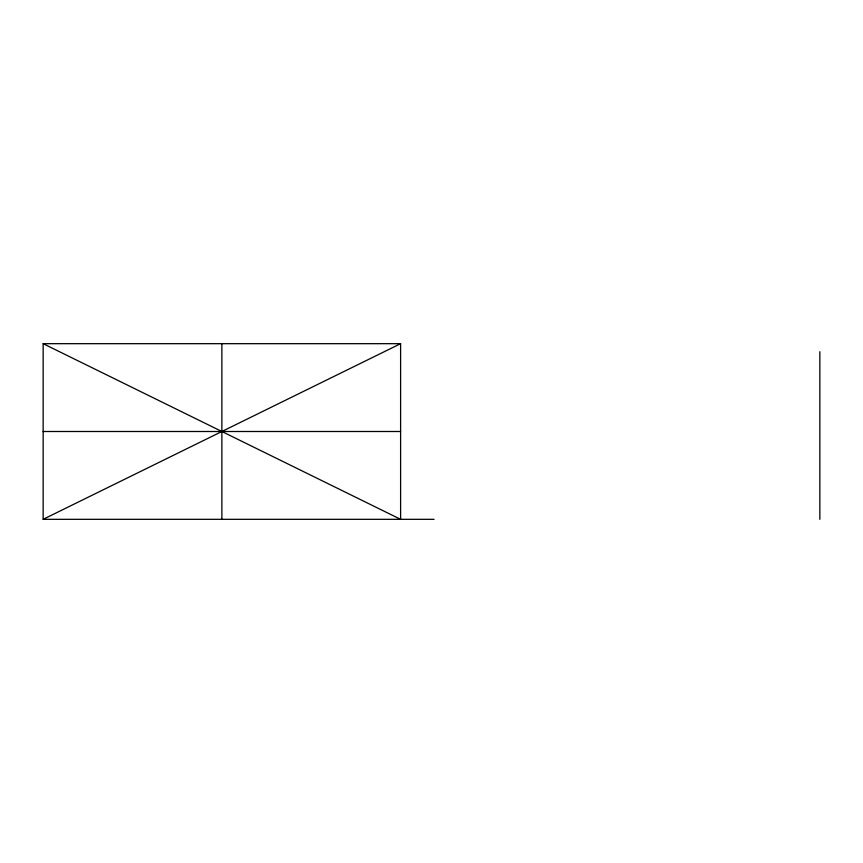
<?xml version="1.0" encoding="UTF-8"?>
<svg xmlns="http://www.w3.org/2000/svg" width="863" height="863" viewBox="0 0 863 863"><rect width="100%" height="100%" fill="white"/><g stroke="black" fill="none" stroke-linecap="round" stroke-linejoin="round"><path stroke-width="1.29" d="M43.15 519.321L400.605 343.679L400.605 519.321L43.15 343.679L43.15 519.321L434.067 519.321M43.15 343.679L400.605 343.679M43.15 431.5L400.605 431.5M819.85 351.716L819.85 519.321M221.877 343.679L221.877 519.321"/></g></svg>
